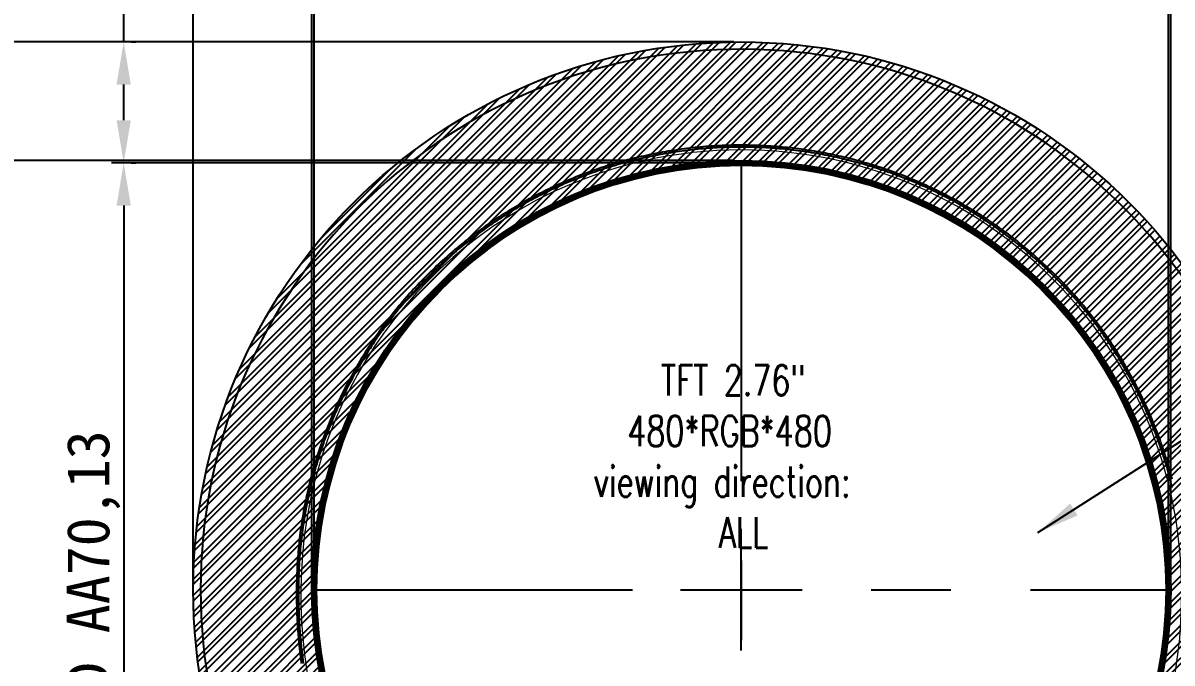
# Model space of a CAD drawing. Header units: millimetres. Extents: x 6268 to 6857, y -7375 to -6958.
# Drawn here: x 6339.6 to 6433.9, y -7163.4 to -7110.8 of the extents above; entities that cross this region are included whole.
import ezdxf

# ---------------------------------------------------------------- set-up
doc = ezdxf.new("R2010")
doc.units = ezdxf.units.MM
doc.header["$LTSCALE"] = 32.67
doc.header["$PDMODE"] = 3
doc.header["$PDSIZE"] = 0.3125
doc.linetypes.add('ACISOTGB', pattern=[9, 4, -1, 1, -1, 1, -1])
doc.layers.get('0').update_dxf_attribs({"linetype": 'CONTINUOUS'})
doc.layers.get('Defpoints').update_dxf_attribs({"linetype": 'CONTINUOUS'})
doc.layers.add('ITO', color=3, linetype='CONTINUOUS')
doc.layers.add('LAYOUT.drawing', color=140, linetype='CONTINUOUS', lineweight=100)
doc.layers.add('OUTLINE.drawing', color=190, linetype='CONTINUOUS', lineweight=100)
doc.styles.get("Standard").update_dxf_attribs({"font": 'txt', "width": 0.8})
doc.styles.add('黑体', font='simhei.ttf')
doc.dimstyles.new('HJ', dxfattribs={"dimtxt": 3.5, "dimasz": 3.5, "dimexe": 1, "dimexo": 0.625, "dimgap": 0.5, "dimtad": 1, "dimtxsty": '黑体', "dimcen": 3.5, "dimclrd": 4, "dimclre": 4, "dimclrt": 4, "dimadec": 0, "dimazin": 0, "dimtfac": 1, "dimtmove": 0, "dimatfit": 3, "dimfxl": 1, "dimarcsym": 0})

# ---------------------------------------------------------------- blocks, each defined once
blk = doc.blocks.new('lcd1')
at = {"color": 1, "linetype": 'ACISOTGB', "lineweight": -3}
for p, q in [((574.33, 264.3), (574.33, -86.34)), ((399.01, 88.98), (749.65, 88.98))]:
    blk.add_line(p, q, dxfattribs=at)
at = {"layer": 'LAYOUT.drawing', "color": 4, "linetype": 'Continuous', "lineweight": -3}
blk.add_lwpolyline([(751.23, 130.99), (750.97, 132.07), (750.7, 133.15), (750.43, 134.24), (750.15, 135.32), (749.86, 136.39), (749.57, 137.47), (749.27, 138.54), (748.96, 139.62), (748.64, 140.69), (748.32, 141.76), (748, 142.82), (747.66, 143.89), (747.32, 144.95), (746.98, 146.01), (746.62, 147.07), (746.26, 148.12), (745.9, 149.18), (745.53, 150.23), (745.15, 151.28), (744.76, 152.32), (744.37, 153.37), (743.97, 154.41), (743.57, 155.45), (743.15, 156.49), (742.74, 157.52), (742.31, 158.55), (741.88, 159.58), (741.45, 160.61), (741, 161.64), (740.56, 162.66), (740.1, 163.67), (739.64, 164.69), (739.17, 165.7), (738.7, 166.71), (738.22, 167.72), (737.73, 168.72), (737.24, 169.73), (736.74, 170.72), (736.23, 171.72), (735.72, 172.71), (735.21, 173.7), (734.68, 174.68), (734.16, 175.67), (733.62, 176.65), (733.08, 177.62), (732.53, 178.59), (731.98, 179.56), (731.42, 180.53), (730.86, 181.49), (730.29, 182.45), (729.71, 183.4), (729.13, 184.36), (728.54, 185.3), (727.94, 186.25), (727.34, 187.19), (726.74, 188.13), (726.13, 189.06), (725.51, 189.99), (724.89, 190.91), (724.26, 191.84), (723.63, 192.75), (722.99, 193.67), (722.34, 194.58), (721.69, 195.49), (721.03, 196.39), (720.37, 197.29), (719.71, 198.18), (719.03, 199.07), (718.35, 199.96), (717.67, 200.84), (716.98, 201.71), (716.29, 202.59), (715.59, 203.46), (714.88, 204.32), (714.17, 205.18), (713.46, 206.04), (712.74, 206.89), (712.01, 207.74), (711.28, 208.58), (710.54, 209.42), (709.8, 210.25), (709.05, 211.08), (708.3, 211.9), (707.54, 212.72), (706.78, 213.54), (706.02, 214.35), (705.24, 215.15), (704.47, 215.95), (703.69, 216.75), (702.9, 217.54), (702.11, 218.33), (701.31, 219.11), (700.51, 219.89), (699.71, 220.66), (698.9, 221.42), (698.08, 222.19), (697.26, 222.94), (696.44, 223.7), (695.61, 224.44), (694.77, 225.18), (693.94, 225.92), (693.09, 226.65), (692.25, 227.38), (691.39, 228.1), (690.54, 228.81), (689.68, 229.52), (688.81, 230.23), (687.95, 230.93), (687.07, 231.62), (686.19, 232.31), (685.31, 233), (684.43, 233.67), (683.54, 234.35), (682.64, 235.01), (681.75, 235.68), (680.84, 236.33), (679.94, 236.98), (679.03, 237.63), (678.11, 238.27), (677.19, 238.9), (676.27, 239.53), (675.35, 240.15), (674.42, 240.77), (673.48, 241.38), (672.55, 241.99), (671.61, 242.59), (670.66, 243.18), (669.71, 243.77), (668.76, 244.35), (667.81, 244.93), (666.85, 245.5), (665.89, 246.06), (664.92, 246.62), (663.95, 247.17), (662.98, 247.72), (662, 248.26), (661.03, 248.8), (660.04, 249.33), (659.06, 249.85), (658.07, 250.37), (657.08, 250.88), (656.08, 251.38), (655.08, 251.88), (654.08, 252.37), (653.08, 252.86), (652.07, 253.34), (651.06, 253.81), (650.05, 254.28), (649.03, 254.74), (648.01, 255.2), (646.99, 255.65), (645.97, 256.09), (644.94, 256.53), (643.91, 256.96), (642.88, 257.38), (641.85, 257.8), (640.81, 258.21), (639.77, 258.61), (638.73, 259.01), (637.68, 259.4), (636.64, 259.79), (635.59, 260.17), (634.54, 260.54), (633.48, 260.91), (632.43, 261.27), (631.37, 261.62), (630.31, 261.97), (629.24, 262.31), (628.18, 262.64), (627.11, 262.97), (626.04, 263.29), (624.97, 263.6), (623.9, 263.91), (622.83, 264.21), (621.75, 264.5), (620.67, 264.79), (619.59, 265.07), (618.51, 265.35), (617.43, 265.61), (616.34, 265.88), (615.26, 266.13), (614.17, 266.38), (613.08, 266.62), (611.99, 266.85), (610.9, 267.08), (609.8, 267.3), (608.71, 267.52), (607.61, 267.72), (606.52, 267.92), (605.42, 268.12), (604.32, 268.31), (603.22, 268.49), (602.12, 268.66), (601.01, 268.83), (599.91, 268.99), (598.8, 269.14), (597.7, 269.29), (596.59, 269.43), (595.48, 269.56), (594.37, 269.69), (593.26, 269.81), (592.15, 269.92), (591.04, 270.03), (589.93, 270.13), (588.82, 270.22), (587.71, 270.3), (586.6, 270.38), (585.48, 270.45), (584.37, 270.52), (583.25, 270.58), (582.14, 270.63), (581.03, 270.67), (579.91, 270.71), (578.8, 270.74), (577.68, 270.76), (576.56, 270.78), (575.45, 270.79), (574.33, 270.8), (573.22, 270.79), (572.1, 270.78), (570.99, 270.76), (569.87, 270.74), (568.76, 270.71), (567.64, 270.67), (566.53, 270.63), (565.41, 270.58), (564.3, 270.52), (563.18, 270.45), (562.07, 270.38), (560.96, 270.3), (559.85, 270.22), (558.73, 270.13), (557.62, 270.03), (556.51, 269.92), (555.4, 269.81), (554.29, 269.69), (553.18, 269.56), (552.08, 269.43), (550.97, 269.29), (549.86, 269.14), (548.76, 268.99), (547.65, 268.83), (546.55, 268.66), (545.45, 268.49), (544.35, 268.31), (543.25, 268.12), (542.15, 267.92), (541.05, 267.72), (539.96, 267.52), (538.86, 267.3), (537.77, 267.08), (536.68, 266.85), (535.59, 266.62), (534.5, 266.38), (533.41, 266.13), (532.32, 265.88), (531.24, 265.61), (530.15, 265.35), (529.07, 265.07), (527.99, 264.79), (526.92, 264.5), (525.84, 264.21), (524.77, 263.91), (523.69, 263.6), (522.62, 263.29), (521.55, 262.97), (520.49, 262.64), (519.42, 262.31), (518.36, 261.97), (517.3, 261.62), (516.24, 261.27), (515.19, 260.91), (514.13, 260.54), (513.08, 260.17), (512.03, 259.79), (510.98, 259.4), (509.94, 259.01), (508.9, 258.61), (507.86, 258.21), (506.82, 257.8), (505.79, 257.38), (504.75, 256.96), (503.72, 256.53), (502.7, 256.09), (501.67, 255.65), (500.65, 255.2), (499.63, 254.74), (498.62, 254.28), (497.61, 253.81), (496.6, 253.34), (495.59, 252.86), (494.58, 252.37), (493.58, 251.88), (492.59, 251.38), (491.59, 250.88), (490.6, 250.37), (489.61, 249.85), (488.62, 249.33), (487.64, 248.8), (486.66, 248.26), (485.69, 247.72), (484.71, 247.17), (483.75, 246.62), (482.78, 246.06), (481.82, 245.5), (480.86, 244.93), (479.9, 244.35), (478.95, 243.77), (478, 243.18), (477.06, 242.59), (476.12, 241.99), (475.18, 241.38), (474.25, 240.77), (473.32, 240.15), (472.39, 239.53), (471.47, 238.9), (470.55, 238.27), (469.64, 237.63), (468.73, 236.98), (467.82, 236.33), (466.92, 235.68), (466.02, 235.01), (465.13, 234.35), (464.24, 233.67), (463.35, 233), (462.47, 232.31), (461.59, 231.62), (460.72, 230.93), (459.85, 230.23), (458.99, 229.52), (458.13, 228.81), (457.27, 228.1), (456.42, 227.38), (455.57, 226.65), (454.73, 225.92), (453.89, 225.18), (453.06, 224.44), (452.23, 223.7), (451.41, 222.94), (450.59, 222.19), (449.77, 221.42), (448.96, 220.66), (448.16, 219.89), (447.35, 219.11), (446.56, 218.33), (445.77, 217.54), (444.98, 216.75), (444.2, 215.95), (443.42, 215.15), (442.65, 214.35), (441.88, 213.54), (441.12, 212.72), (440.37, 211.9), (439.61, 211.08), (438.87, 210.25), (438.13, 209.42), (437.39, 208.58), (436.66, 207.74), (435.93, 206.89), (435.21, 206.04), (434.5, 205.18), (433.78, 204.32), (433.08, 203.46), (432.38, 202.59), (431.69, 201.71), (431, 200.84), (430.31, 199.96), (429.63, 199.07), (428.96, 198.18), (428.29, 197.29), (427.63, 196.39), (426.98, 195.49), (426.33, 194.58), (425.68, 193.67), (425.04, 192.75), (424.41, 191.84), (423.78, 190.91), (423.16, 189.99), (422.54, 189.06), (421.93, 188.13), (421.32, 187.19), (420.72, 186.25), (420.13, 185.3), (419.54, 184.36), (418.96, 183.4), (418.38, 182.45), (417.81, 181.49), (417.25, 180.53), (416.69, 179.56), (416.13, 178.59), (415.59, 177.62), (415.05, 176.65), (414.51, 175.67), (413.98, 174.68), (413.46, 173.7), (412.94, 172.71), (412.43, 171.72), (411.93, 170.72), (411.43, 169.73), (410.94, 168.72), (410.45, 167.72), (409.97, 166.71), (409.5, 165.7), (409.03, 164.69), (408.57, 163.67), (408.11, 162.66), (407.66, 161.64), (407.22, 160.61), (406.78, 159.58), (406.35, 158.55), (405.93, 157.52), (405.51, 156.49), (405.1, 155.45), (404.7, 154.41), (404.3, 153.37), (403.91, 152.32), (403.52, 151.28), (403.14, 150.23), (402.77, 149.18), (402.4, 148.12), (402.04, 147.07), (401.69, 146.01), (401.34, 144.95), (401, 143.89), (400.67, 142.82), (400.34, 141.76), (400.02, 140.69), (399.71, 139.62), (399.4, 138.54), (399.1, 137.47), (398.81, 136.39), (398.52, 135.32), (398.24, 134.24), (397.96, 133.15), (397.69, 132.07), (397.43, 130.99), (397.18, 129.9), (396.93, 128.81), (396.69, 127.72), (396.46, 126.63), (396.23, 125.54), (396.01, 124.45), (395.79, 123.35), (395.59, 122.26), (395.38, 121.16), (395.19, 120.06), (395, 118.96), (394.82, 117.86), (394.65, 116.76), (394.48, 115.65), (394.32, 114.55), (394.17, 113.44), (394.02, 112.34), (393.88, 111.23), (393.75, 110.12), (393.62, 109.02), (393.5, 107.91), (393.39, 106.8), (393.28, 105.69), (393.18, 104.58), (393.09, 103.46), (393.01, 102.35), (392.93, 101.24), (392.86, 100.12), (392.79, 99.01), (392.73, 97.9), (392.68, 96.78), (392.64, 95.67), (392.6, 94.55), (392.57, 93.44), (392.54, 92.32), (392.53, 91.21), (392.52, 90.09), (392.51, 88.98), (392.51, 88.58), (392.51, 88.18), (392.5, 87.78), (392.5, 87.38), (392.5, 86.98), (392.5, 86.58), (392.5, 86.18), (392.51, 85.78), (392.51, 85.38), (392.51, 84.98), (392.52, 84.58), (392.52, 84.18), (392.53, 83.78), (392.54, 83.38), (392.54, 82.99), (392.55, 82.59), (392.56, 82.19), (392.57, 81.79), (392.58, 81.39), (392.59, 80.99), (392.6, 80.59), (392.62, 80.19), (392.63, 79.79), (392.65, 79.39), (392.66, 78.99), (392.68, 78.6), (392.69, 78.2), (392.71, 77.8), (392.73, 77.4), (392.75, 77), (392.77, 76.6), (392.79, 76.2), (392.81, 75.8), (392.83, 75.4), (392.86, 75.01), (392.88, 74.61), (392.91, 74.21), (392.93, 73.81), (392.96, 73.41), (392.99, 73.01), (393.01, 72.61), (393.04, 72.22), (393.07, 71.82), (393.1, 71.42), (393.13, 71.02), (393.17, 70.62), (393.2, 70.23), (393.23, 69.83), (393.27, 69.43), (393.3, 69.03), (393.34, 68.63), (393.37, 68.24), (393.41, 67.84), (393.45, 67.44), (393.49, 67.04), (393.53, 66.65), (393.57, 66.25), (393.61, 65.85), (393.65, 65.46), (393.7, 65.06), (393.74, 64.66), (393.78, 64.26), (393.83, 63.87), (393.88, 63.47), (393.92, 63.07), (393.97, 62.68), (394.02, 62.28), (394.07, 61.89), (394.12, 61.49), (394.17, 61.09), (394.22, 60.7), (394.27, 60.3), (394.33, 59.91), (394.38, 59.51), (394.44, 59.11), (394.49, 58.72)], dxfattribs=at)
blk.add_lwpolyline([(751.23, 130.99), (750.97, 132.07), (750.7, 133.15), (750.43, 134.24), (750.15, 135.32), (749.86, 136.39), (749.57, 137.47), (749.27, 138.54), (748.96, 139.62), (748.64, 140.69), (748.32, 141.76), (748, 142.82), (747.66, 143.89), (747.32, 144.95), (746.98, 146.01), (746.62, 147.07), (746.26, 148.12), (745.9, 149.18), (745.53, 150.23), (745.15, 151.28), (744.76, 152.32), (744.37, 153.37), (743.97, 154.41), (743.57, 155.45), (743.15, 156.49), (742.74, 157.52), (742.31, 158.55), (741.88, 159.58), (741.45, 160.61), (741, 161.64), (740.56, 162.66), (740.1, 163.67), (739.64, 164.69), (739.17, 165.7), (738.7, 166.71), (738.22, 167.72), (737.73, 168.72), (737.24, 169.73), (736.74, 170.72), (736.23, 171.72), (735.72, 172.71), (735.21, 173.7), (734.68, 174.68), (734.16, 175.67), (733.62, 176.65), (733.08, 177.62), (732.53, 178.59), (731.98, 179.56), (731.42, 180.53), (730.86, 181.49), (730.29, 182.45), (729.71, 183.4), (729.13, 184.36), (728.54, 185.3), (727.94, 186.25), (727.34, 187.19), (726.74, 188.13), (726.13, 189.06), (725.51, 189.99), (724.89, 190.91), (724.26, 191.84), (723.63, 192.75), (722.99, 193.67), (722.34, 194.58), (721.69, 195.49), (721.03, 196.39), (720.37, 197.29), (719.71, 198.18), (719.03, 199.07), (718.35, 199.96), (717.67, 200.84), (716.98, 201.71), (716.29, 202.59), (715.59, 203.46), (714.88, 204.32), (714.17, 205.18), (713.46, 206.04), (712.74, 206.89), (712.01, 207.74), (711.28, 208.58), (710.54, 209.42), (709.8, 210.25), (709.05, 211.08), (708.3, 211.9), (707.54, 212.72), (706.78, 213.54), (706.02, 214.35), (705.24, 215.15), (704.47, 215.95), (703.69, 216.75), (702.9, 217.54), (702.11, 218.33), (701.31, 219.11), (700.51, 219.89), (699.71, 220.66), (698.9, 221.42), (698.08, 222.19), (697.26, 222.94), (696.44, 223.7), (695.61, 224.44), (694.77, 225.18), (693.94, 225.92), (693.09, 226.65), (692.25, 227.38), (691.39, 228.1), (690.54, 228.81), (689.68, 229.52), (688.81, 230.23), (687.95, 230.93), (687.07, 231.62), (686.19, 232.31), (685.31, 233), (684.43, 233.67), (683.54, 234.35), (682.64, 235.01), (681.75, 235.68), (680.84, 236.33), (679.94, 236.98), (679.03, 237.63), (678.11, 238.27), (677.19, 238.9), (676.27, 239.53), (675.35, 240.15), (674.42, 240.77), (673.48, 241.38), (672.55, 241.99), (671.61, 242.59), (670.66, 243.18), (669.71, 243.77), (668.76, 244.35), (667.81, 244.93), (666.85, 245.5), (665.89, 246.06), (664.92, 246.62), (663.95, 247.17), (662.98, 247.72), (662, 248.26), (661.03, 248.8), (660.04, 249.33), (659.06, 249.85), (658.07, 250.37), (657.08, 250.88), (656.08, 251.38), (655.08, 251.88), (654.08, 252.37), (653.08, 252.86), (652.07, 253.34), (651.06, 253.81), (650.05, 254.28), (649.03, 254.74), (648.01, 255.2), (646.99, 255.65), (645.97, 256.09), (644.94, 256.53), (643.91, 256.96), (642.88, 257.38), (641.85, 257.8), (640.81, 258.21), (639.77, 258.61), (638.73, 259.01), (637.68, 259.4), (636.64, 259.79), (635.59, 260.17), (634.54, 260.54), (633.48, 260.91), (632.43, 261.27), (631.37, 261.62), (630.31, 261.97), (629.24, 262.31), (628.18, 262.64), (627.11, 262.97), (626.04, 263.29), (624.97, 263.6), (623.9, 263.91), (622.83, 264.21), (621.75, 264.5), (620.67, 264.79), (619.59, 265.07), (618.51, 265.35), (617.43, 265.61), (616.34, 265.88), (615.26, 266.13), (614.17, 266.38), (613.08, 266.62), (611.99, 266.85), (610.9, 267.08), (609.8, 267.3), (608.71, 267.52), (607.61, 267.72), (606.52, 267.92), (605.42, 268.12), (604.32, 268.31), (603.22, 268.49), (602.12, 268.66), (601.01, 268.83), (599.91, 268.99), (598.8, 269.14), (597.7, 269.29), (596.59, 269.43), (595.48, 269.56), (594.37, 269.69), (593.26, 269.81), (592.15, 269.92), (591.04, 270.03), (589.93, 270.13), (588.82, 270.22), (587.71, 270.3), (586.6, 270.38), (585.48, 270.45), (584.37, 270.52), (583.25, 270.58), (582.14, 270.63), (581.03, 270.67), (579.91, 270.71), (578.8, 270.74), (577.68, 270.76), (576.56, 270.78), (575.45, 270.79), (574.33, 270.8), (573.22, 270.79), (572.1, 270.78), (570.99, 270.76), (569.87, 270.74), (568.76, 270.71), (567.64, 270.67), (566.53, 270.63), (565.41, 270.58), (564.3, 270.52), (563.18, 270.45), (562.07, 270.38), (560.96, 270.3), (559.85, 270.22), (558.73, 270.13), (557.62, 270.03), (556.51, 269.92), (555.4, 269.81), (554.29, 269.69), (553.18, 269.56), (552.08, 269.43), (550.97, 269.29), (549.86, 269.14), (548.76, 268.99), (547.65, 268.83), (546.55, 268.66), (545.45, 268.49), (544.35, 268.31), (543.25, 268.12), (542.15, 267.92), (541.05, 267.72), (539.96, 267.52), (538.86, 267.3), (537.77, 267.08), (536.68, 266.85), (535.59, 266.62), (534.5, 266.38), (533.41, 266.13), (532.32, 265.88), (531.24, 265.61), (530.15, 265.35), (529.07, 265.07), (527.99, 264.79), (526.92, 264.5), (525.84, 264.21), (524.77, 263.91), (523.69, 263.6), (522.62, 263.29), (521.55, 262.97), (520.49, 262.64), (519.42, 262.31), (518.36, 261.97), (517.3, 261.62), (516.24, 261.27), (515.19, 260.91), (514.13, 260.54), (513.08, 260.17), (512.03, 259.79), (510.98, 259.4), (509.94, 259.01), (508.9, 258.61), (507.86, 258.21), (506.82, 257.8), (505.79, 257.38), (504.75, 256.96), (503.72, 256.53), (502.7, 256.09), (501.67, 255.65), (500.65, 255.2), (499.63, 254.74), (498.62, 254.28), (497.61, 253.81), (496.6, 253.34), (495.59, 252.86), (494.58, 252.37), (493.58, 251.88), (492.59, 251.38), (491.59, 250.88), (490.6, 250.37), (489.61, 249.85), (488.62, 249.33), (487.64, 248.8), (486.66, 248.26), (485.69, 247.72), (484.71, 247.17), (483.75, 246.62), (482.78, 246.06), (481.82, 245.5), (480.86, 244.93), (479.9, 244.35), (478.95, 243.77), (478, 243.18), (477.06, 242.59), (476.12, 241.99), (475.18, 241.38), (474.25, 240.77), (473.32, 240.15), (472.39, 239.53), (471.47, 238.9), (470.55, 238.27), (469.64, 237.63), (468.73, 236.98), (467.82, 236.33), (466.92, 235.68), (466.02, 235.01), (465.13, 234.35), (464.24, 233.67), (463.35, 233), (462.47, 232.31), (461.59, 231.62), (460.72, 230.93), (459.85, 230.23), (458.99, 229.52), (458.13, 228.81), (457.27, 228.1), (456.42, 227.38), (455.57, 226.65), (454.73, 225.92), (453.89, 225.18), (453.06, 224.44), (452.23, 223.7), (451.41, 222.94), (450.59, 222.19), (449.77, 221.42), (448.96, 220.66), (448.16, 219.89), (447.35, 219.11), (446.56, 218.33), (445.77, 217.54), (444.98, 216.75), (444.2, 215.95), (443.42, 215.15), (442.65, 214.35), (441.88, 213.54), (441.12, 212.72), (440.37, 211.9), (439.61, 211.08), (438.87, 210.25), (438.13, 209.42), (437.39, 208.58), (436.66, 207.74), (435.93, 206.89), (435.21, 206.04), (434.5, 205.18), (433.78, 204.32), (433.08, 203.46), (432.38, 202.59), (431.69, 201.71), (431, 200.84), (430.31, 199.96), (429.63, 199.07), (428.96, 198.18), (428.29, 197.29), (427.63, 196.39), (426.98, 195.49), (426.33, 194.58), (425.68, 193.67), (425.04, 192.75), (424.41, 191.84), (423.78, 190.91), (423.16, 189.99), (422.54, 189.06), (421.93, 188.13), (421.32, 187.19), (420.72, 186.25), (420.13, 185.3), (419.54, 184.36), (418.96, 183.4), (418.38, 182.45), (417.81, 181.49), (417.25, 180.53), (416.69, 179.56), (416.13, 178.59), (415.59, 177.62), (415.05, 176.65), (414.51, 175.67), (413.98, 174.68), (413.46, 173.7), (412.94, 172.71), (412.43, 171.72), (411.93, 170.72), (411.43, 169.73), (410.94, 168.72), (410.45, 167.72), (409.97, 166.71), (409.5, 165.7), (409.03, 164.69), (408.57, 163.67), (408.11, 162.66), (407.66, 161.64), (407.22, 160.61), (406.78, 159.58), (406.35, 158.55), (405.93, 157.52), (405.51, 156.49), (405.1, 155.45), (404.7, 154.41), (404.3, 153.37), (403.91, 152.32), (403.52, 151.28), (403.14, 150.23), (402.77, 149.18), (402.4, 148.12), (402.04, 147.07), (401.69, 146.01), (401.34, 144.95), (401, 143.89), (400.67, 142.82), (400.34, 141.76), (400.02, 140.69), (399.71, 139.62), (399.4, 138.54), (399.1, 137.47), (398.81, 136.39), (398.52, 135.32), (398.24, 134.24), (397.96, 133.15), (397.69, 132.07), (397.43, 130.99), (397.18, 129.9), (396.93, 128.81), (396.69, 127.72), (396.46, 126.63), (396.23, 125.54), (396.01, 124.45), (395.79, 123.35), (395.59, 122.26), (395.38, 121.16), (395.19, 120.06), (395, 118.96), (394.82, 117.86), (394.65, 116.76), (394.48, 115.65), (394.32, 114.55), (394.17, 113.44), (394.02, 112.34), (393.88, 111.23), (393.75, 110.12), (393.62, 109.02), (393.5, 107.91), (393.39, 106.8), (393.28, 105.69), (393.18, 104.58), (393.09, 103.46), (393.01, 102.35), (392.93, 101.24), (392.86, 100.12), (392.79, 99.01), (392.73, 97.9), (392.68, 96.78), (392.64, 95.67), (392.6, 94.55), (392.57, 93.44), (392.54, 92.32), (392.53, 91.21), (392.52, 90.09), (392.51, 88.98), (392.51, 88.58), (392.51, 88.18), (392.5, 87.78), (392.5, 87.38), (392.5, 86.98), (392.5, 86.58), (392.5, 86.18), (392.51, 85.78), (392.51, 85.38), (392.51, 84.98), (392.52, 84.58), (392.52, 84.18), (392.53, 83.78), (392.54, 83.38), (392.54, 82.99), (392.55, 82.59), (392.56, 82.19), (392.57, 81.79), (392.58, 81.39), (392.59, 80.99), (392.6, 80.59), (392.62, 80.19), (392.63, 79.79), (392.65, 79.39), (392.66, 78.99), (392.68, 78.6), (392.69, 78.2), (392.71, 77.8), (392.73, 77.4), (392.75, 77), (392.77, 76.6), (392.79, 76.2), (392.81, 75.8), (392.83, 75.4), (392.86, 75.01), (392.88, 74.61), (392.91, 74.21), (392.93, 73.81), (392.96, 73.41), (392.99, 73.01), (393.01, 72.61), (393.04, 72.22), (393.07, 71.82), (393.1, 71.42), (393.13, 71.02), (393.17, 70.62), (393.2, 70.23), (393.23, 69.83), (393.27, 69.43), (393.3, 69.03), (393.34, 68.63), (393.37, 68.24), (393.41, 67.84), (393.45, 67.44), (393.49, 67.04), (393.53, 66.65), (393.57, 66.25), (393.61, 65.85), (393.65, 65.46), (393.7, 65.06), (393.74, 64.66), (393.78, 64.26), (393.83, 63.87), (393.88, 63.47), (393.92, 63.07), (393.97, 62.68), (394.02, 62.28), (394.07, 61.89), (394.12, 61.49), (394.17, 61.09), (394.22, 60.7), (394.27, 60.3), (394.33, 59.91), (394.38, 59.51), (394.44, 59.11), (394.49, 58.72)], dxfattribs=at)
at = {"layer": 'LAYOUT.drawing', "color": 4, "linetype": 'Continuous', "lineweight": 0}
blk.add_lwpolyline([(751.23, 130.99), (750.97, 132.07), (750.7, 133.15), (750.43, 134.24), (750.15, 135.32), (749.86, 136.39), (749.57, 137.47), (749.27, 138.54), (748.96, 139.62), (748.64, 140.69), (748.32, 141.76), (748, 142.82), (747.66, 143.89), (747.32, 144.95), (746.98, 146.01), (746.62, 147.07), (746.26, 148.12), (745.9, 149.18), (745.53, 150.23), (745.15, 151.28), (744.76, 152.32), (744.37, 153.37), (743.97, 154.41), (743.57, 155.45), (743.15, 156.49), (742.74, 157.52), (742.31, 158.55), (741.88, 159.58), (741.45, 160.61), (741, 161.64), (740.56, 162.66), (740.1, 163.67), (739.64, 164.69), (739.17, 165.7), (738.7, 166.71), (738.22, 167.72), (737.73, 168.72), (737.24, 169.73), (736.74, 170.72), (736.23, 171.72), (735.72, 172.71), (735.21, 173.7), (734.68, 174.68), (734.16, 175.67), (733.62, 176.65), (733.08, 177.62), (732.53, 178.59), (731.98, 179.56), (731.42, 180.53), (730.86, 181.49), (730.29, 182.45), (729.71, 183.4), (729.13, 184.36), (728.54, 185.3), (727.94, 186.25), (727.34, 187.19), (726.74, 188.13), (726.13, 189.06), (725.51, 189.99), (724.89, 190.91), (724.26, 191.84), (723.63, 192.75), (722.99, 193.67), (722.34, 194.58), (721.69, 195.49), (721.03, 196.39), (720.37, 197.29), (719.71, 198.18), (719.03, 199.07), (718.35, 199.96), (717.67, 200.84), (716.98, 201.71), (716.29, 202.59), (715.59, 203.46), (714.88, 204.32), (714.17, 205.18), (713.46, 206.04), (712.74, 206.89), (712.01, 207.74), (711.28, 208.58), (710.54, 209.42), (709.8, 210.25), (709.05, 211.08), (708.3, 211.9), (707.54, 212.72), (706.78, 213.54), (706.02, 214.35), (705.24, 215.15), (704.47, 215.95), (703.69, 216.75), (702.9, 217.54), (702.11, 218.33), (701.31, 219.11), (700.51, 219.89), (699.71, 220.66), (698.9, 221.42), (698.08, 222.19), (697.26, 222.94), (696.44, 223.7), (695.61, 224.44), (694.77, 225.18), (693.94, 225.92), (693.09, 226.65), (692.25, 227.38), (691.39, 228.1), (690.54, 228.81), (689.68, 229.52), (688.81, 230.23), (687.95, 230.93), (687.07, 231.62), (686.19, 232.31), (685.31, 233), (684.43, 233.67), (683.54, 234.35), (682.64, 235.01), (681.75, 235.68), (680.84, 236.33), (679.94, 236.98), (679.03, 237.63), (678.11, 238.27), (677.19, 238.9), (676.27, 239.53), (675.35, 240.15), (674.42, 240.77), (673.48, 241.38), (672.55, 241.99), (671.61, 242.59), (670.66, 243.18), (669.71, 243.77), (668.76, 244.35), (667.81, 244.93), (666.85, 245.5), (665.89, 246.06), (664.92, 246.62), (663.95, 247.17), (662.98, 247.72), (662, 248.26), (661.03, 248.8), (660.04, 249.33), (659.06, 249.85), (658.07, 250.37), (657.08, 250.88), (656.08, 251.38), (655.08, 251.88), (654.08, 252.37), (653.08, 252.86), (652.07, 253.34), (651.06, 253.81), (650.05, 254.28), (649.03, 254.74), (648.01, 255.2), (646.99, 255.65), (645.97, 256.09), (644.94, 256.53), (643.91, 256.96), (642.88, 257.38), (641.85, 257.8), (640.81, 258.21), (639.77, 258.61), (638.73, 259.01), (637.68, 259.4), (636.64, 259.79), (635.59, 260.17), (634.54, 260.54), (633.48, 260.91), (632.43, 261.27), (631.37, 261.62), (630.31, 261.97), (629.24, 262.31), (628.18, 262.64), (627.11, 262.97), (626.04, 263.29), (624.97, 263.6), (623.9, 263.91), (622.83, 264.21), (621.75, 264.5), (620.67, 264.79), (619.59, 265.07), (618.51, 265.35), (617.43, 265.61), (616.34, 265.88), (615.26, 266.13), (614.17, 266.38), (613.08, 266.62), (611.99, 266.85), (610.9, 267.08), (609.8, 267.3), (608.71, 267.52), (607.61, 267.72), (606.52, 267.92), (605.42, 268.12), (604.32, 268.31), (603.22, 268.49), (602.12, 268.66), (601.01, 268.83), (599.91, 268.99), (598.8, 269.14), (597.7, 269.29), (596.59, 269.43), (595.48, 269.56), (594.37, 269.69), (593.26, 269.81), (592.15, 269.92), (591.04, 270.03), (589.93, 270.13), (588.82, 270.22), (587.71, 270.3), (586.6, 270.38), (585.48, 270.45), (584.37, 270.52), (583.25, 270.58), (582.14, 270.63), (581.03, 270.67), (579.91, 270.71), (578.8, 270.74), (577.68, 270.76), (576.56, 270.78), (575.45, 270.79), (574.33, 270.8), (573.22, 270.79), (572.1, 270.78), (570.99, 270.76), (569.87, 270.74), (568.76, 270.71), (567.64, 270.67), (566.53, 270.63), (565.41, 270.58), (564.3, 270.52), (563.18, 270.45), (562.07, 270.38), (560.96, 270.3), (559.85, 270.22), (558.73, 270.13), (557.62, 270.03), (556.51, 269.92), (555.4, 269.81), (554.29, 269.69), (553.18, 269.56), (552.08, 269.43), (550.97, 269.29), (549.86, 269.14), (548.76, 268.99), (547.65, 268.83), (546.55, 268.66), (545.45, 268.49), (544.35, 268.31), (543.25, 268.12), (542.15, 267.92), (541.05, 267.72), (539.96, 267.52), (538.86, 267.3), (537.77, 267.08), (536.68, 266.85), (535.59, 266.62), (534.5, 266.38), (533.41, 266.13), (532.32, 265.88), (531.24, 265.61), (530.15, 265.35), (529.07, 265.07), (527.99, 264.79), (526.92, 264.5), (525.84, 264.21), (524.77, 263.91), (523.69, 263.6), (522.62, 263.29), (521.55, 262.97), (520.49, 262.64), (519.42, 262.31), (518.36, 261.97), (517.3, 261.62), (516.24, 261.27), (515.19, 260.91), (514.13, 260.54), (513.08, 260.17), (512.03, 259.79), (510.98, 259.4), (509.94, 259.01), (508.9, 258.61), (507.86, 258.21), (506.82, 257.8), (505.79, 257.38), (504.75, 256.96), (503.72, 256.53), (502.7, 256.09), (501.67, 255.65), (500.65, 255.2), (499.63, 254.74), (498.62, 254.28), (497.61, 253.81), (496.6, 253.34), (495.59, 252.86), (494.58, 252.37), (493.58, 251.88), (492.59, 251.38), (491.59, 250.88), (490.6, 250.37), (489.61, 249.85), (488.62, 249.33), (487.64, 248.8), (486.66, 248.26), (485.69, 247.72), (484.71, 247.17), (483.75, 246.62), (482.78, 246.06), (481.82, 245.5), (480.86, 244.93), (479.9, 244.35), (478.95, 243.77), (478, 243.18), (477.06, 242.59), (476.12, 241.99), (475.18, 241.38), (474.25, 240.77), (473.32, 240.15), (472.39, 239.53), (471.47, 238.9), (470.55, 238.27), (469.64, 237.63), (468.73, 236.98), (467.82, 236.33), (466.92, 235.68), (466.02, 235.01), (465.13, 234.35), (464.24, 233.67), (463.35, 233), (462.47, 232.31), (461.59, 231.62), (460.72, 230.93), (459.85, 230.23), (458.99, 229.52), (458.13, 228.81), (457.27, 228.1), (456.42, 227.38), (455.57, 226.65), (454.73, 225.92), (453.89, 225.18), (453.06, 224.44), (452.23, 223.7), (451.41, 222.94), (450.59, 222.19), (449.77, 221.42), (448.96, 220.66), (448.16, 219.89), (447.35, 219.11), (446.56, 218.33), (445.77, 217.54), (444.98, 216.75), (444.2, 215.95), (443.42, 215.15), (442.65, 214.35), (441.88, 213.54), (441.12, 212.72), (440.37, 211.9), (439.61, 211.08), (438.87, 210.25), (438.13, 209.42), (437.39, 208.58), (436.66, 207.74), (435.93, 206.89), (435.21, 206.04), (434.5, 205.18), (433.78, 204.32), (433.08, 203.46), (432.38, 202.59), (431.69, 201.71), (431, 200.84), (430.31, 199.96), (429.63, 199.07), (428.96, 198.18), (428.29, 197.29), (427.63, 196.39), (426.98, 195.49), (426.33, 194.58), (425.68, 193.67), (425.04, 192.75), (424.41, 191.84), (423.78, 190.91), (423.16, 189.99), (422.54, 189.06), (421.93, 188.13), (421.32, 187.19), (420.72, 186.25), (420.13, 185.3), (419.54, 184.36), (418.96, 183.4), (418.38, 182.45), (417.81, 181.49), (417.25, 180.53), (416.69, 179.56), (416.13, 178.59), (415.59, 177.62), (415.05, 176.65), (414.51, 175.67), (413.98, 174.68), (413.46, 173.7), (412.94, 172.71), (412.43, 171.72), (411.93, 170.72), (411.43, 169.73), (410.94, 168.72), (410.45, 167.72), (409.97, 166.71), (409.5, 165.7), (409.03, 164.69), (408.57, 163.67), (408.11, 162.66), (407.66, 161.64), (407.22, 160.61), (406.78, 159.58), (406.35, 158.55), (405.93, 157.52), (405.51, 156.49), (405.1, 155.45), (404.7, 154.41), (404.3, 153.37), (403.91, 152.32), (403.52, 151.28), (403.14, 150.23), (402.77, 149.18), (402.4, 148.12), (402.04, 147.07), (401.69, 146.01), (401.34, 144.95), (401, 143.89), (400.67, 142.82), (400.34, 141.76), (400.02, 140.69), (399.71, 139.62), (399.4, 138.54), (399.1, 137.47), (398.81, 136.39), (398.52, 135.32), (398.24, 134.24), (397.96, 133.15), (397.69, 132.07), (397.43, 130.99), (397.18, 129.9), (396.93, 128.81), (396.69, 127.72), (396.46, 126.63), (396.23, 125.54), (396.01, 124.45), (395.79, 123.35), (395.59, 122.26), (395.38, 121.16), (395.19, 120.06), (395, 118.96), (394.82, 117.86), (394.65, 116.76), (394.48, 115.65), (394.32, 114.55), (394.17, 113.44), (394.02, 112.34), (393.88, 111.23), (393.75, 110.12), (393.62, 109.02), (393.5, 107.91), (393.39, 106.8), (393.28, 105.69), (393.18, 104.58), (393.09, 103.46), (393.01, 102.35), (392.93, 101.24), (392.86, 100.12), (392.79, 99.01), (392.73, 97.9), (392.68, 96.78), (392.64, 95.67), (392.6, 94.55), (392.57, 93.44), (392.54, 92.32), (392.53, 91.21), (392.52, 90.09), (392.51, 88.98), (392.51, 88.58), (392.51, 88.18), (392.5, 87.78), (392.5, 87.38), (392.5, 86.98), (392.5, 86.58), (392.5, 86.18), (392.51, 85.78), (392.51, 85.38), (392.51, 84.98), (392.52, 84.58), (392.52, 84.18), (392.53, 83.78), (392.54, 83.38), (392.54, 82.99), (392.55, 82.59), (392.56, 82.19), (392.57, 81.79), (392.58, 81.39), (392.59, 80.99), (392.6, 80.59), (392.62, 80.19), (392.63, 79.79), (392.65, 79.39), (392.66, 78.99), (392.68, 78.6), (392.69, 78.2), (392.71, 77.8), (392.73, 77.4), (392.75, 77), (392.77, 76.6), (392.79, 76.2), (392.81, 75.8), (392.83, 75.4), (392.86, 75.01), (392.88, 74.61), (392.91, 74.21), (392.93, 73.81), (392.96, 73.41), (392.99, 73.01), (393.01, 72.61), (393.04, 72.22), (393.07, 71.82), (393.1, 71.42), (393.13, 71.02), (393.17, 70.62), (393.2, 70.23), (393.23, 69.83), (393.27, 69.43), (393.3, 69.03), (393.34, 68.63), (393.37, 68.24), (393.41, 67.84), (393.45, 67.44), (393.49, 67.04), (393.53, 66.65), (393.57, 66.25), (393.61, 65.85), (393.65, 65.46), (393.7, 65.06), (393.74, 64.66), (393.78, 64.26), (393.83, 63.87), (393.88, 63.47), (393.92, 63.07), (393.97, 62.68), (394.02, 62.28), (394.07, 61.89), (394.12, 61.49), (394.17, 61.09), (394.22, 60.7), (394.27, 60.3), (394.33, 59.91), (394.38, 59.51), (394.44, 59.11), (394.49, 58.72)], dxfattribs=at)
at = {"layer": 'OUTLINE.drawing', "color": 4, "linetype": 'Continuous', "lineweight": 100}
blk.add_ellipse((574.33, 88.98), major_axis=(0, 175.32), ratio=1, dxfattribs=at)
at = {"color": 6, "lineweight": -3, "insert": (496.8, 181.28), "char_height": 12.5, "width": 161.0399, "attachment_point": 1}
blk.add_mtext('\\pi44.56757;{\\fstandard|b1|i0|c134|p0;TFT 2.76"\\P\\pi30.75805;480*RGB*480\\P\\pi16.94852;viewing direction: \\P\\pi68.37709;ALL}', dxfattribs=at)
blk = doc.blocks.new('*D276')
at = {"color": 4, "lineweight": -2, "transparency": 16777216}
for p, q in [((6363.522, -7156.762), (6363.522, -7097.078)), ((6433.65, -7156.762), (6433.65, -7097.078)), ((6367.022, -7098.078), (6430.15, -7098.078))]:
    blk.add_line(p, q, dxfattribs=at)
at = {"color": 4, "transparency": 16777216}
for points in [[(6367.022, -7097.495), (6367.022, -7098.662), (6363.522, -7098.078)], [(6430.15, -7097.495), (6430.15, -7098.662), (6433.65, -7098.078)]]:
    blk.add_solid(points, dxfattribs=at)
at = {"layer": 'Defpoints', "color": 0, "transparency": 16777216}
for p in [(6433.65, -7098.078), (6363.522, -7157.387), (6433.65, -7157.387)]:
    blk.add_point(p, dxfattribs=at)
at = {"color": 4, "transparency": 16777216, "insert": (6398.586, -7095.602), "char_height": 3.5, "attachment_point": 5, "style": '黑体'}
blk.add_mtext('LCD AA 70,13', dxfattribs=at)
blk = doc.blocks.new('*D277')
at = {"color": 4, "lineweight": -2, "transparency": 16777216}
for p, q in [((6397.961, -7122.323), (6346.874, -7122.323)), ((6347.874, -7125.823), (6347.874, -7188.951)), ((6397.961, -7192.451), (6346.874, -7192.451))]:
    blk.add_line(p, q, dxfattribs=at)
at = {"color": 4, "transparency": 16777216}
for points in [[(6347.291, -7125.823), (6348.457, -7125.823), (6347.874, -7122.323)], [(6347.291, -7188.951), (6348.457, -7188.951), (6347.874, -7192.451)]]:
    blk.add_solid(points, dxfattribs=at)
at = {"layer": 'Defpoints', "color": 0, "transparency": 16777216}
for p in [(6398.586, -7122.323), (6347.874, -7192.451), (6398.586, -7192.451)]:
    blk.add_point(p, dxfattribs=at)
at = {"color": 4, "transparency": 16777216, "insert": (6345.398, -7157.387), "char_height": 3.5, "attachment_point": 5, "rotation": 90, "style": '黑体'}
blk.add_mtext('LCD AA70,13', dxfattribs=at)
blk = doc.blocks.new('HSD')
at = {"layer": 'LAYOUT.drawing', "color": 0, "lineweight": -2, "elevation": 0}
blk.add_lwpolyline([(1422.063, 349.205), (1422.007, 349.422), (1421.949, 349.638), (1421.89, 349.854), (1421.829, 350.07), (1421.768, 350.285), (1421.705, 350.5), (1421.64, 350.715), (1421.575, 350.929), (1421.508, 351.143), (1421.439, 351.356), (1421.37, 351.569), (1421.299, 351.782), (1421.226, 351.994), (1421.153, 352.206), (1421.078, 352.417), (1421.002, 352.627), (1420.925, 352.838), (1420.846, 353.047), (1420.766, 353.257), (1420.685, 353.466), (1420.602, 353.674), (1420.518, 353.882), (1420.433, 354.089), (1420.347, 354.296), (1420.259, 354.502), (1420.17, 354.707), (1420.08, 354.913), (1419.989, 355.117), (1419.896, 355.321), (1419.802, 355.524), (1419.707, 355.727), (1419.61, 355.93), (1419.513, 356.131), (1419.414, 356.332), (1419.314, 356.533), (1419.212, 356.732), (1419.11, 356.932), (1419.006, 357.13), (1418.901, 357.328), (1418.795, 357.525), (1418.687, 357.722), (1418.579, 357.918), (1418.469, 358.113), (1418.358, 358.308), (1418.246, 358.502), (1418.132, 358.695), (1418.018, 358.887), (1417.902, 359.079), (1417.785, 359.27), (1417.667, 359.461), (1417.548, 359.65), (1417.427, 359.839), (1417.306, 360.028), (1417.183, 360.215), (1417.059, 360.402), (1416.934, 360.588), (1416.808, 360.773), (1416.68, 360.957), (1416.552, 361.141), (1416.422, 361.323), (1416.292, 361.505), (1416.16, 361.687), (1416.027, 361.867), (1415.893, 362.046), (1415.758, 362.225), (1415.622, 362.403), (1415.484, 362.58), (1415.346, 362.756), (1415.206, 362.932), (1415.066, 363.106), (1414.924, 363.28), (1414.782, 363.453), (1414.638, 363.624), (1414.493, 363.795), (1414.347, 363.966), (1414.2, 364.135), (1414.053, 364.303), (1413.904, 364.47), (1413.754, 364.637), (1413.603, 364.802), (1413.451, 364.967), (1413.298, 365.131), (1413.144, 365.293), (1412.989, 365.455), (1412.833, 365.616), (1412.676, 365.776), (1412.518, 365.935), (1412.359, 366.093), (1412.199, 366.25), (1412.038, 366.406), (1411.876, 366.561), (1411.714, 366.715), (1411.55, 366.868), (1411.385, 367.02), (1411.22, 367.171), (1411.053, 367.321), (1410.886, 367.47), (1410.718, 367.617), (1410.549, 367.764), (1410.378, 367.91), (1410.207, 368.055), (1410.036, 368.199), (1409.863, 368.341), (1409.689, 368.483), (1409.515, 368.623), (1409.339, 368.763), (1409.163, 368.901), (1408.986, 369.039), (1408.808, 369.175), (1408.629, 369.31), (1408.45, 369.444), (1408.27, 369.577), (1408.088, 369.709), (1407.906, 369.839), (1407.724, 369.969), (1407.54, 370.097), (1407.356, 370.225), (1407.171, 370.351), (1406.985, 370.476), (1406.798, 370.6), (1406.611, 370.722), (1406.422, 370.844), (1406.233, 370.965), (1406.044, 371.084), (1405.853, 371.202), (1405.662, 371.319), (1405.471, 371.435), (1405.278, 371.549), (1405.085, 371.663), (1404.891, 371.775), (1404.696, 371.886), (1404.501, 371.996), (1404.305, 372.104), (1404.108, 372.212), (1403.911, 372.318), (1403.713, 372.423), (1403.515, 372.527), (1403.316, 372.629), (1403.116, 372.731), (1402.915, 372.831), (1402.714, 372.93), (1402.513, 373.027), (1402.31, 373.124), (1402.107, 373.219), (1401.904, 373.313), (1401.7, 373.406), (1401.496, 373.497), (1401.29, 373.587), (1401.085, 373.676), (1400.879, 373.764), (1400.672, 373.85), (1400.465, 373.935), (1400.257, 374.019), (1400.049, 374.102), (1399.84, 374.183), (1399.631, 374.263), (1399.421, 374.342), (1399.21, 374.419), (1399, 374.495), (1398.789, 374.57), (1398.577, 374.643), (1398.365, 374.716), (1398.152, 374.787), (1397.939, 374.856), (1397.726, 374.925), (1397.512, 374.992), (1397.298, 375.057), (1397.083, 375.122), (1396.868, 375.185), (1396.653, 375.246), (1396.437, 375.307), (1396.221, 375.366), (1396.005, 375.424), (1395.788, 375.48), (1395.571, 375.535), (1395.353, 375.589), (1395.135, 375.641), (1394.917, 375.693), (1394.699, 375.742), (1394.48, 375.791), (1394.261, 375.838), (1394.042, 375.884), (1393.822, 375.928), (1393.602, 375.971), (1393.382, 376.013), (1393.162, 376.053), (1392.941, 376.092), (1392.72, 376.13), (1392.499, 376.166), (1392.278, 376.201), (1392.056, 376.234), (1391.835, 376.267), (1391.613, 376.297), (1391.391, 376.327), (1391.168, 376.355), (1390.946, 376.382), (1390.723, 376.407), (1390.5, 376.431), (1390.278, 376.454), (1390.055, 376.475), (1389.831, 376.495), (1389.608, 376.513), (1389.385, 376.531), (1389.161, 376.546), (1388.938, 376.561), (1388.714, 376.574), (1388.49, 376.586), (1388.266, 376.596), (1388.043, 376.605), (1387.819, 376.612), (1387.595, 376.619), (1387.371, 376.623), (1387.147, 376.627), (1386.923, 376.629), (1386.699, 376.63), (1386.475, 376.629), (1386.25, 376.627), (1386.026, 376.623), (1385.802, 376.619), (1385.579, 376.612), (1385.355, 376.605), (1385.131, 376.596), (1384.907, 376.586), (1384.683, 376.574), (1384.46, 376.561), (1384.236, 376.546), (1384.012, 376.531), (1383.789, 376.513), (1383.566, 376.495), (1383.343, 376.475), (1383.12, 376.454), (1382.897, 376.431), (1382.674, 376.407), (1382.451, 376.382), (1382.229, 376.355), (1382.007, 376.327), (1381.784, 376.297), (1381.563, 376.267), (1381.341, 376.234), (1381.119, 376.201), (1380.898, 376.166), (1380.677, 376.13), (1380.456, 376.092), (1380.235, 376.053), (1380.015, 376.013), (1379.795, 375.971), (1379.575, 375.928), (1379.355, 375.884), (1379.136, 375.838), (1378.917, 375.791), (1378.698, 375.742), (1378.48, 375.693), (1378.262, 375.641), (1378.044, 375.589), (1377.826, 375.535), (1377.609, 375.48), (1377.392, 375.424), (1377.176, 375.366), (1376.96, 375.307), (1376.744, 375.246), (1376.529, 375.185), (1376.314, 375.122), (1376.099, 375.057), (1375.885, 374.992), (1375.671, 374.925), (1375.458, 374.856), (1375.245, 374.787), (1375.032, 374.716), (1374.82, 374.643), (1374.609, 374.57), (1374.397, 374.495), (1374.187, 374.419), (1373.976, 374.342), (1373.767, 374.263), (1373.557, 374.183), (1373.349, 374.102), (1373.14, 374.019), (1372.933, 373.935), (1372.725, 373.85), (1372.519, 373.764), (1372.312, 373.676), (1372.107, 373.587), (1371.902, 373.497), (1371.697, 373.406), (1371.493, 373.313), (1371.29, 373.219), (1371.087, 373.124), (1370.885, 373.027), (1370.683, 372.93), (1370.482, 372.831), (1370.281, 372.731), (1370.082, 372.629), (1369.882, 372.527), (1369.684, 372.423), (1369.486, 372.318), (1369.289, 372.212), (1369.092, 372.104), (1368.896, 371.996), (1368.701, 371.886), (1368.506, 371.775), (1368.312, 371.663), (1368.119, 371.549), (1367.927, 371.435), (1367.735, 371.319), (1367.544, 371.202), (1367.353, 371.084), (1367.164, 370.965), (1366.975, 370.844), (1366.787, 370.722), (1366.599, 370.6), (1366.412, 370.476), (1366.227, 370.351), (1366.041, 370.225), (1365.857, 370.097), (1365.674, 369.969), (1365.491, 369.839), (1365.309, 369.709), (1365.128, 369.577), (1364.947, 369.444), (1364.768, 369.31), (1364.589, 369.175), (1364.411, 369.039), (1364.234, 368.901), (1364.058, 368.763), (1363.882, 368.623), (1363.708, 368.483), (1363.534, 368.341), (1363.362, 368.199), (1363.19, 368.055), (1363.019, 367.91), (1362.849, 367.764), (1362.679, 367.617), (1362.511, 367.47), (1362.344, 367.321), (1362.177, 367.171), (1362.012, 367.02), (1361.847, 366.868), (1361.683, 366.715), (1361.521, 366.561), (1361.359, 366.406), (1361.198, 366.25), (1361.038, 366.093), (1360.879, 365.935), (1360.721, 365.776), (1360.564, 365.616), (1360.408, 365.455), (1360.253, 365.293), (1360.099, 365.131), (1359.946, 364.967), (1359.794, 364.802), (1359.643, 364.637), (1359.494, 364.47), (1359.345, 364.303), (1359.197, 364.135), (1359.05, 363.966), (1358.904, 363.795), (1358.759, 363.624), (1358.616, 363.453), (1358.473, 363.28), (1358.331, 363.106), (1358.191, 362.932), (1358.051, 362.756), (1357.913, 362.58), (1357.776, 362.403), (1357.639, 362.225), (1357.504, 362.046), (1357.37, 361.867), (1357.237, 361.687), (1357.106, 361.505), (1356.975, 361.323), (1356.845, 361.141), (1356.717, 360.957), (1356.59, 360.773), (1356.463, 360.588), (1356.338, 360.402), (1356.214, 360.215), (1356.092, 360.028), (1355.97, 359.839), (1355.85, 359.65), (1355.73, 359.461), (1355.612, 359.27), (1355.495, 359.079), (1355.379, 358.887), (1355.265, 358.695), (1355.151, 358.502), (1355.039, 358.308), (1354.928, 358.113), (1354.818, 357.918), (1354.71, 357.722), (1354.602, 357.525), (1354.496, 357.328), (1354.391, 357.13), (1354.287, 356.932), (1354.185, 356.732), (1354.083, 356.533), (1353.983, 356.332), (1353.884, 356.131), (1353.787, 355.93), (1353.69, 355.727), (1353.595, 355.524), (1353.501, 355.321), (1353.409, 355.117), (1353.317, 354.913), (1353.227, 354.707), (1353.138, 354.502), (1353.05, 354.296), (1352.964, 354.089), (1352.879, 353.882), (1352.795, 353.674), (1352.713, 353.466), (1352.631, 353.257), (1352.551, 353.047), (1352.473, 352.838), (1352.395, 352.627), (1352.319, 352.417), (1352.244, 352.206), (1352.171, 351.994), (1352.098, 351.782), (1352.027, 351.569), (1351.958, 351.356), (1351.89, 351.143), (1351.823, 350.929), (1351.757, 350.715), (1351.692, 350.5), (1351.629, 350.285), (1351.568, 350.07), (1351.507, 349.854), (1351.448, 349.638), (1351.39, 349.422), (1351.334, 349.205), (1351.279, 348.988), (1351.225, 348.77), (1351.173, 348.552), (1351.122, 348.334), (1351.072, 348.116), (1351.023, 347.897), (1350.976, 347.678), (1350.931, 347.459), (1350.886, 347.239), (1350.843, 347.019), (1350.801, 346.799), (1350.761, 346.579), (1350.722, 346.358), (1350.685, 346.137), (1350.648, 345.916), (1350.613, 345.695), (1350.58, 345.473), (1350.548, 345.252), (1350.517, 345.03), (1350.487, 344.808), (1350.459, 344.585), (1350.432, 344.363), (1350.407, 344.14), (1350.383, 343.917), (1350.36, 343.695), (1350.339, 343.472), (1350.319, 343.248), (1350.301, 343.025), (1350.284, 342.802), (1350.268, 342.578), (1350.253, 342.355), (1350.24, 342.131), (1350.229, 341.907), (1350.218, 341.683), (1350.209, 341.46), (1350.202, 341.236), (1350.196, 341.012), (1350.191, 340.788), (1350.187, 340.564), (1350.185, 340.34), (1350.185, 340.116), (1350.184, 340.037), (1350.183, 339.957), (1350.183, 339.877), (1350.183, 339.796), (1350.183, 339.716), (1350.183, 339.636), (1350.183, 339.556), (1350.183, 339.476), (1350.184, 339.396), (1350.185, 339.315), (1350.185, 339.235), (1350.186, 339.155), (1350.188, 339.075), (1350.189, 338.995), (1350.19, 338.915), (1350.192, 338.834), (1350.194, 338.754), (1350.196, 338.674), (1350.198, 338.594), (1350.2, 338.514), (1350.203, 338.434), (1350.205, 338.354), (1350.208, 338.274), (1350.211, 338.193), (1350.214, 338.113), (1350.217, 338.033), (1350.221, 337.953), (1350.224, 337.873), (1350.228, 337.793), (1350.232, 337.713), (1350.236, 337.633), (1350.24, 337.553), (1350.245, 337.473), (1350.249, 337.393), (1350.254, 337.313), (1350.259, 337.233), (1350.264, 337.153), (1350.269, 337.073), (1350.274, 336.993), (1350.28, 336.913), (1350.285, 336.833), (1350.291, 336.753), (1350.297, 336.673), (1350.303, 336.593), (1350.309, 336.513), (1350.316, 336.433), (1350.322, 336.353), (1350.329, 336.273), (1350.336, 336.193), (1350.343, 336.114), (1350.35, 336.034), (1350.357, 335.954), (1350.365, 335.874), (1350.373, 335.794), (1350.38, 335.714), (1350.388, 335.635), (1350.397, 335.555), (1350.405, 335.475), (1350.413, 335.396), (1350.422, 335.316), (1350.431, 335.236), (1350.44, 335.156), (1350.449, 335.077), (1350.458, 334.997), (1350.468, 334.918), (1350.477, 334.838), (1350.487, 334.758), (1350.497, 334.679), (1350.507, 334.599), (1350.517, 334.52), (1350.527, 334.44), (1350.538, 334.361), (1350.549, 334.281), (1350.559, 334.202), (1350.57, 334.123), (1350.582, 334.043)], dxfattribs=at)
blk = doc.blocks.new('JFD')
at = {"color": 0}
blk.add_blockref('HSD', (0, 0), dxfattribs=at)
blk = doc.blocks.new('*D286')
at = {"color": 4, "lineweight": -2, "transparency": 16777216}
for p, q in [((6353.586, -7156.762), (6353.586, -7066.051)), ((6443.586, -7156.762), (6443.586, -7066.051)), ((6440.086, -7067.051), (6357.086, -7067.051))]:
    blk.add_line(p, q, dxfattribs=at)
at = {"color": 4, "transparency": 16777216}
for points in [[(6357.086, -7066.468), (6357.086, -7067.635), (6353.586, -7067.051)], [(6440.086, -7066.468), (6440.086, -7067.635), (6443.586, -7067.051)]]:
    blk.add_solid(points, dxfattribs=at)
at = {"layer": 'Defpoints', "color": 0, "transparency": 16777216}
for p in [(6353.586, -7067.051), (6353.586, -7157.387), (6443.586, -7157.387)]:
    blk.add_point(p, dxfattribs=at)
at = {"color": 4, "transparency": 16777216, "insert": (6399.523, -7064.713), "char_height": 3.5, "attachment_point": 5, "style": '黑体'}
blk.add_mtext('LENS OD 90%%P0.05', dxfattribs=at)
blk = doc.blocks.new('*D287')
at = {"color": 4, "lineweight": -2, "transparency": 16777216}
for p, q in [((6363.322, -7156.762), (6363.322, -7085.054)), ((6433.85, -7156.762), (6433.85, -7085.054)), ((6430.35, -7086.054), (6366.822, -7086.054))]:
    blk.add_line(p, q, dxfattribs=at)
at = {"color": 4, "transparency": 16777216}
for points in [[(6366.822, -7085.471), (6366.822, -7086.637), (6363.322, -7086.054)], [(6430.35, -7085.471), (6430.35, -7086.637), (6433.85, -7086.054)]]:
    blk.add_solid(points, dxfattribs=at)
at = {"layer": 'Defpoints', "color": 0, "transparency": 16777216}
for p in [(6363.322, -7086.054), (6363.322, -7157.387), (6433.85, -7157.387)]:
    blk.add_point(p, dxfattribs=at)
at = {"color": 4, "transparency": 16777216, "insert": (6398.521, -7083.509), "char_height": 3.5, "attachment_point": 5, "style": '黑体'}
blk.add_mtext('LENS V.A70,53±0.15', dxfattribs=at)
blk = doc.blocks.new('*D288')
at = {"color": 4, "lineweight": -2, "transparency": 16777216}
for p, q in [((6397.961, -7112.387), (6308.046, -7112.387)), ((6309.046, -7198.887), (6309.046, -7115.887)), ((6397.961, -7202.387), (6308.046, -7202.387))]:
    blk.add_line(p, q, dxfattribs=at)
at = {"color": 4, "transparency": 16777216}
for points in [[(6308.463, -7115.887), (6309.63, -7115.887), (6309.046, -7112.387)], [(6308.463, -7198.887), (6309.63, -7198.887), (6309.046, -7202.387)]]:
    blk.add_solid(points, dxfattribs=at)
at = {"layer": 'Defpoints', "color": 0, "transparency": 16777216}
for p in [(6309.046, -7112.387), (6398.586, -7112.387), (6398.586, -7202.387)]:
    blk.add_point(p, dxfattribs=at)
at = {"color": 4, "transparency": 16777216, "insert": (6306.708, -7158.324), "char_height": 3.5, "attachment_point": 5, "rotation": 90, "style": '黑体'}
blk.add_mtext('LENS OD 90%%P0.05', dxfattribs=at)
blk = doc.blocks.new('*D289')
at = {"color": 4, "lineweight": -2, "transparency": 16777216}
for p, q in [((6397.961, -7122.123), (6326.253, -7122.123)), ((6327.253, -7189.151), (6327.253, -7125.623)), ((6397.961, -7192.651), (6326.253, -7192.651))]:
    blk.add_line(p, q, dxfattribs=at)
at = {"color": 4, "transparency": 16777216}
for points in [[(6326.67, -7125.623), (6327.836, -7125.623), (6327.253, -7122.123)], [(6326.67, -7189.151), (6327.836, -7189.151), (6327.253, -7192.651)]]:
    blk.add_solid(points, dxfattribs=at)
at = {"layer": 'Defpoints', "color": 0, "transparency": 16777216}
for p in [(6327.253, -7122.123), (6398.586, -7122.123), (6398.586, -7192.651)]:
    blk.add_point(p, dxfattribs=at)
at = {"color": 4, "transparency": 16777216, "insert": (6324.708, -7157.322), "char_height": 3.5, "attachment_point": 5, "rotation": 90, "style": '黑体'}
blk.add_mtext('LENS V.A70,53±0.15', dxfattribs=at)
blk = doc.blocks.new('*D290')
at = {"color": 4, "lineweight": -2, "transparency": 16777216}
for p, q in [((6327.253, -7112.387), (6327.253, -7077.604)), ((6397.961, -7112.387), (6326.253, -7112.387)), ((6327.253, -7118.623), (6327.253, -7115.887)), ((6397.961, -7122.123), (6326.253, -7122.123))]:
    blk.add_line(p, q, dxfattribs=at)
at = {"color": 4, "transparency": 16777216}
for points in [[(6326.67, -7115.887), (6327.836, -7115.887), (6327.253, -7112.387)], [(6326.67, -7118.623), (6327.836, -7118.623), (6327.253, -7122.123)]]:
    blk.add_solid(points, dxfattribs=at)
at = {"layer": 'Defpoints', "color": 0, "transparency": 16777216}
for p in [(6327.253, -7112.387), (6398.586, -7112.387), (6398.586, -7122.123)]:
    blk.add_point(p, dxfattribs=at)
at = {"color": 4, "transparency": 16777216, "insert": (6324.708, -7090.522), "char_height": 3.5, "attachment_point": 5, "rotation": 90, "style": '黑体'}
blk.add_mtext('9,74±0.15', dxfattribs=at)
blk = doc.blocks.new('*D293')
at = {"layer": 'Defpoints', "color": 0, "transparency": 16777216}
for p in [(6347.874, -7112.387), (6347.874, -7112.387), (6347.874, -7122.323)]:
    blk.add_point(p, dxfattribs=at)
at = {"layer": 'ITO', "color": 4, "lineweight": -2, "transparency": 16777216}
for p, q in [((6347.874, -7112.387), (6347.874, -7097.977)), ((6348.499, -7112.387), (6348.874, -7112.387)), ((6347.874, -7118.823), (6347.874, -7115.887)), ((6348.499, -7122.323), (6348.874, -7122.323))]:
    blk.add_line(p, q, dxfattribs=at)
at = {"layer": 'ITO', "color": 4, "transparency": 16777216}
for points in [[(6347.291, -7115.887), (6348.457, -7115.887), (6347.874, -7112.387)], [(6347.291, -7118.823), (6348.457, -7118.823), (6347.874, -7122.323)]]:
    blk.add_solid(points, dxfattribs=at)
at = {"layer": 'ITO', "color": 4, "transparency": 16777216, "insert": (6345.408, -7103.432), "char_height": 3.5, "attachment_point": 5, "rotation": 90, "style": '黑体'}
blk.add_mtext('9,94', dxfattribs=at)

msp = doc.modelspace()

# ---------------------------------------------------------------- hatches: boundary and pattern name
at = {"layer": 'ITO', "true_color": 0x000000}
h = msp.add_hatch(dxfattribs=at)
h.set_pattern_fill('ANSI32', color=18, scale=0.1)
h.set_pattern_definition([(45, (1554.0589, 187.5091), (-0.67351921, 0.67351921), []), (45, (1554.5079, 187.5091), (-0.67351921, 0.67351921), [])])
h.paths.add_polyline_path([(6353.586, -7157.387, 1), (6443.586, -7157.387, 1)])
h.paths.add_polyline_path([(6433.85, -7157.387, -1), (6363.322, -7157.387, -1)], flags=16)

# ---------------------------------------------------------------- linework, layer by layer
at = {"color": 3}
for p, q in [((6398.586, -7162.387), (6398.586, -7152.387)), ((6393.586, -7157.387), (6403.586, -7157.387))]:
    msp.add_line(p, q, dxfattribs=at)
at = {"color": 6, "lineweight": 0}
msp.add_lwpolyline([(6414.681, -7194.048), (6414.681, -7194.005, -0.189623), (6416.175, -7191.627, 0.277908), (6434.615, -7154.457, 0.463467), (6389.754, -7122.35, 0.320984), (6362.557, -7154.457, 0.277908), (6380.997, -7191.627, -0.189623), (6382.49, -7194.005), (6382.49, -7194.048)], format="xyb", close=True, dxfattribs=at)
at = {"layer": 'ITO', "color": 251, "true_color": 0x636466}
for radius in [45, 35.264]:
    msp.add_circle((6398.586, -7157.387), radius, dxfattribs=at)
at = {"layer": 'ITO', "color": 7, "true_color": 0xffffff}
msp.add_arc((6398.586, -7157.387), 44.4, 5.16879, 354.83121, dxfattribs=at)

# ---------------------------------------------------------------- block references
at = {"color": 0}
msp.add_blockref('JFD', (5011.887, -7497.498), dxfattribs=at)
at = {"color": 6, "lineweight": -3, "xscale": 0.1999999999998181, "yscale": 0.1999999999998181, "zscale": 0.1999999999998181}
msp.add_blockref('lcd1', (6283.719, -7175.182), dxfattribs=at)

# ---------------------------------------------------------------- dimensions: what is measured, and where the dimension line sits
at = {"color": 1}
for base, p1, p2, text, picture, middle in [((6353.586, -7067.051), (6443.586, -7157.387), (6353.586, -7157.387), 'LENS OD <>%%P0.05', '*D286', (6399.523, -7067.051)), ((6363.322, -7086.054), (6433.85, -7157.387), (6363.322, -7157.387), 'LENS V.A<>±0.15', '*D287', (6398.521, -7086.054)), ((6433.65, -7098.078), (6363.522, -7157.387), (6433.65, -7157.387), 'LCD AA <>', '*D276', (6398.586, -7098.078))]:
    dim = msp.add_linear_dim(base=base, p1=p1, p2=p2, text=text, dimstyle='HJ', dxfattribs=at)
    dim.commit()
    dim.dimension.update_dxf_attribs({"geometry": picture, "text_midpoint": middle, "dimtype": 160})
for base, p1, p2, angle, text, picture, middle in [((6327.253, -7112.387), (6398.586, -7122.123), (6398.586, -7112.387), 270, '<>±0.15', '*D290', (6327.253, -7090.522)), ((6309.046, -7112.387), (6398.586, -7202.387), (6398.586, -7112.387), 270, 'LENS OD <>%%P0.05', '*D288', (6309.046, -7158.324)), ((6327.253, -7122.123), (6398.586, -7192.651), (6398.586, -7122.123), 270, 'LENS V.A<>±0.15', '*D289', (6327.253, -7157.322)), ((6347.874, -7192.451), (6398.586, -7122.323), (6398.586, -7192.451), 90, 'LCD AA<>', '*D277', (6347.874, -7157.387))]:
    dim = msp.add_linear_dim(base=base, p1=p1, p2=p2, angle=angle, text=text, dimstyle='HJ', dxfattribs=at)
    dim.commit()
    dim.dimension.update_dxf_attribs({"geometry": picture, "text_midpoint": middle, "dimtype": 160})
at = {"layer": 'ITO', "color": 7, "true_color": 0xffffff}
dim = msp.add_linear_dim(base=(6347.874, -7112.387), p1=(6347.874, -7122.323), p2=(6347.874, -7112.387), angle=90, dimstyle='HJ', override={"dimfxl": 0.2}, dxfattribs=at)
dim.commit()
dim.dimension.update_dxf_attribs({"geometry": '*D293', "text_midpoint": (6345.408, -7103.432)})

# ---------------------------------------------------------------- leaders
msp.add_leader([(6422.942, -7152.679), (6459.111, -7129.531)], dimstyle='HJ', override={"dimgap": 0.5, "dimtad": 0, "dimfxl": 0.2}, dxfattribs=at)

doc.saveas('drawing.dxf')
